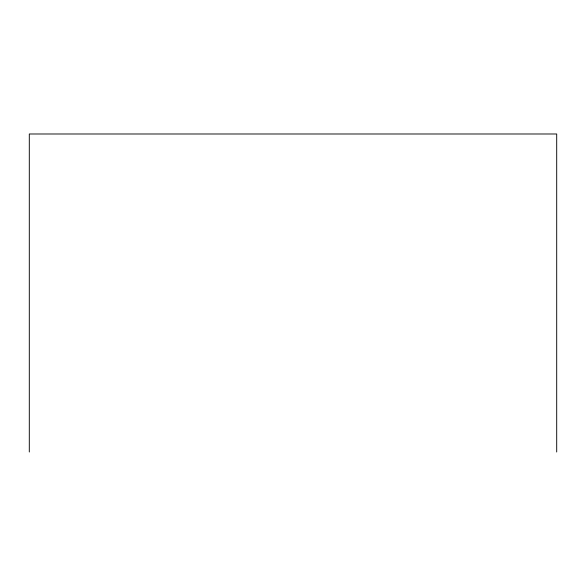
<?xml version="1.0" encoding="UTF-8"?>
<svg xmlns="http://www.w3.org/2000/svg" width="586" height="586" viewBox="0 0 586 586"><rect width="100%" height="100%" fill="white"/><g stroke="black" fill="none" stroke-linecap="round" stroke-linejoin="round"><path stroke-width="0.88" d="M556.7 452.011L556.7 133.989L29.3 133.989L29.3 452.011"/></g></svg>
